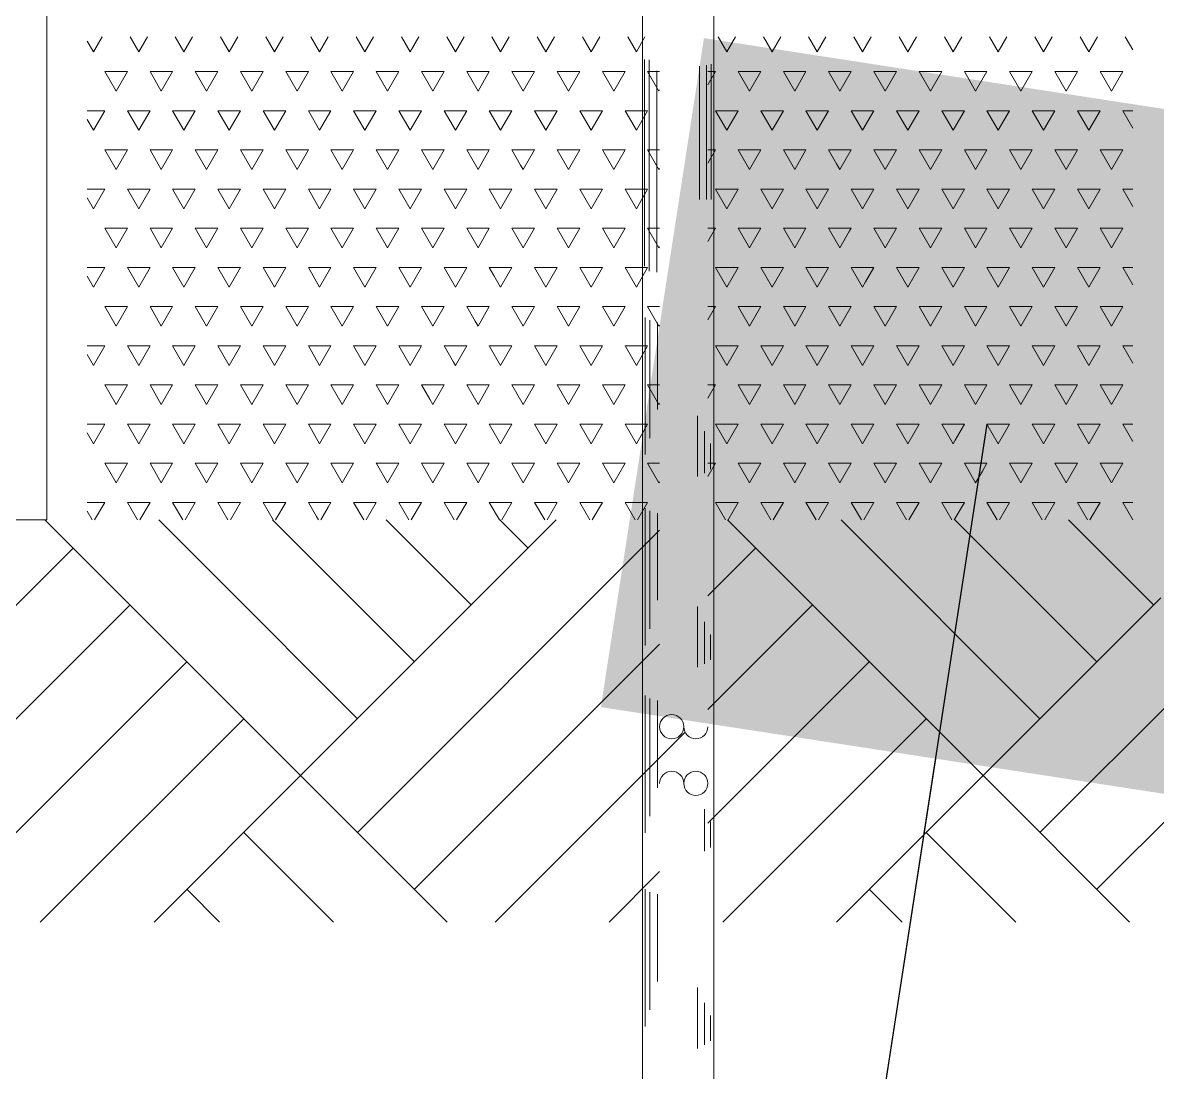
# Model space of a CAD drawing. Header units: inches. Extents: x -7660 to 802, y -193 to 3.
# Drawn here: x 676.522 to 678.198, y -93.196 to -91.646 of the extents above; entities that cross this region are included whole.
import ezdxf

# ---------------------------------------------------------------- set-up
doc = ezdxf.new("R2010")
doc.units = ezdxf.units.IN
doc.header["$MEASUREMENT"] = 0
for name, color, linetype in [('A-ALVIS', 1, 'Continuous'), ('A_DETALHES', 7, 'Continuous'), ('C01', 1, 'Continuous'), ('COTAS', 8, 'Continuous')]:
    doc.layers.add(name, color=color, linetype=linetype)
doc.layers.add('A-CONCOR', color=150, linetype='Continuous', lineweight=50)
doc.styles.get("Standard").update_dxf_attribs({"font": 'arial.ttf'})
doc.dimstyles.new('75', dxfattribs={"dimscale": 150, "dimtxt": 2.5, "dimasz": 2.5, "dimexe": 1.25, "dimexo": 0.625, "dimtad": 1, "dimtxsty": 'Standard', "dimcen": 2.5, "dimadec": 0, "dimazin": 0, "dimtfac": 1, "dimtmove": 0, "dimatfit": 3, "dimfxl": 30, "dimfxlon": 1, "dimarcsym": 0})
doc.dimstyles.new('ISO-25', dxfattribs={"dimtxt": 2.5, "dimasz": 2.5, "dimexe": 1.25, "dimexo": 0.625, "dimtad": 1, "dimtxsty": 'Standard', "dimcen": 2.5, "dimadec": 0, "dimazin": 0, "dimtfac": 1, "dimtmove": 0, "dimatfit": 3, "dimfxl": 1, "dimarcsym": 0})

msp = doc.modelspace()

# ---------------------------------------------------------------- linework, layer by layer
at = {"layer": 'A-ALVIS', "lineweight": 5}
for centre in [(677.48108, -92.68556), (677.51672, -92.76931)]:
    msp.add_circle(centre, 0.01782, dxfattribs=at)
for centre, start, end in [((677.51672, -92.68556), 180, 0), ((677.48108, -92.76931), 0, 180)]:
    msp.add_arc(centre, 0.01782, start, end, dxfattribs=at)
at = {"layer": 'A-CONCOR', "lineweight": 5}
for p, q in [((676.55824, -89.29955), (676.55824, -92.38023)), ((676.55824, -92.38023), (676.49884, -92.38023))]:
    msp.add_line(p, q, dxfattribs=at)
at = {"layer": 'A_DETALHES', "color": 3, "lineweight": 5}
for p, q in [((677.43819, -91.41686), (677.43819, -93.58878)), ((677.54319, -91.62441), (677.54318, -93.58878))]:
    msp.add_line(p, q, dxfattribs=at)
at = {"layer": 'A_DETALHES', "color": 1, "lineweight": 5}
for p, q in [((677.44105, -91.6997), (677.44105, -92.00519)), ((677.44773, -91.70018), (677.44773, -92.01274)), ((677.53938, -91.7069), (677.53938, -91.90651)), ((677.45917, -91.71688), (677.45917, -92.01399)), ((677.52221, -91.70992), (677.52221, -91.90651)), ((677.5327, -91.70829), (677.5327, -91.90651)), ((677.442, -92.08098), (677.442, -92.28368)), ((677.44868, -92.08504), (677.44868, -92.25912)), ((677.46013, -92.08828), (677.46013, -92.21702)), ((677.442, -92.36286), (677.442, -92.56556)), ((677.44868, -92.36692), (677.44868, -92.541)), ((677.46013, -92.37017), (677.46013, -92.4989)), ((677.51929, -92.5082), (677.51929, -92.59789)), ((677.52978, -92.53079), (677.52978, -92.59279)), ((677.53837, -92.54926), (677.53837, -92.587)), ((677.442, -92.63975), (677.442, -92.84244)), ((677.44868, -92.64381), (677.44868, -92.81788)), ((677.46013, -92.64705), (677.46013, -92.77578)), ((677.52978, -92.80767), (677.52978, -92.86968)), ((677.53837, -92.82615), (677.53837, -92.86388)), ((677.442, -92.92579), (677.442, -93.12848)), ((677.44868, -92.92984), (677.44868, -93.10392)), ((677.46013, -92.93309), (677.46013, -93.06182)), ((677.51929, -93.07113), (677.51929, -93.16081)), ((677.52978, -93.09371), (677.52978, -93.15572)), ((677.53837, -93.11219), (677.53837, -93.14992))]:
    msp.add_line(p, q, dxfattribs=at)
at = {"layer": 'C01', "lineweight": 5}
for p, q in [((676.62696, -91.68881), (676.61764, -91.67266)), ((676.62696, -91.68881), (676.63975, -91.66665)), ((676.69379, -91.68881), (676.681, -91.66665)), ((676.69379, -91.68881), (676.70658, -91.66665)), ((676.76061, -91.68881), (676.74782, -91.66665)), ((676.76061, -91.68881), (676.7734, -91.66665)), ((676.82744, -91.68881), (676.81465, -91.66665)), ((676.82744, -91.68881), (676.84023, -91.66665)), ((676.89426, -91.68881), (676.88147, -91.66665)), ((676.89426, -91.68881), (676.90705, -91.66665)), ((676.96109, -91.68881), (676.9483, -91.66665)), ((676.96109, -91.68881), (676.97388, -91.66665)), ((677.02791, -91.68881), (677.01512, -91.66665)), ((677.02791, -91.68881), (677.0407, -91.66665)), ((677.09474, -91.68881), (677.08195, -91.66665)), ((677.09474, -91.68881), (677.10753, -91.66665)), ((677.16156, -91.68881), (677.14877, -91.66665)), ((677.16156, -91.68881), (677.17435, -91.66665)), ((677.22839, -91.68881), (677.2156, -91.66665)), ((677.22839, -91.68881), (677.24118, -91.66665)), ((677.29521, -91.68881), (677.28242, -91.66665)), ((677.29521, -91.68881), (677.308, -91.66665)), ((677.36204, -91.68881), (677.34925, -91.66665)), ((677.36204, -91.68881), (677.37483, -91.66665)), ((677.42886, -91.68881), (677.41607, -91.66665)), ((677.42886, -91.68881), (677.44165, -91.66665)), ((677.56251, -91.68881), (677.54972, -91.66665)), ((677.56251, -91.68881), (677.5753, -91.66665)), ((677.62934, -91.68881), (677.61655, -91.66665)), ((677.62934, -91.68881), (677.64213, -91.66665)), ((677.69616, -91.68881), (677.68337, -91.66665)), ((677.69616, -91.68881), (677.70895, -91.66665)), ((677.76299, -91.68881), (677.7502, -91.66665)), ((677.76299, -91.68881), (677.77578, -91.66665)), ((677.82981, -91.68881), (677.81702, -91.66665)), ((677.82981, -91.68881), (677.8426, -91.66665)), ((677.89664, -91.68881), (677.88385, -91.66665)), ((677.89664, -91.68881), (677.90943, -91.66665)), ((677.96346, -91.68881), (677.95067, -91.66665)), ((677.96346, -91.68881), (677.97625, -91.66665)), ((678.03029, -91.68881), (678.0175, -91.66665)), ((678.03029, -91.68881), (678.04308, -91.66665)), ((678.09711, -91.68881), (678.08432, -91.66665)), ((678.09711, -91.68881), (678.1099, -91.66665)), ((678.16204, -91.68552), (678.15115, -91.66665)), ((676.64367, -91.71774), (676.67708, -91.71774)), ((676.66038, -91.74668), (676.64367, -91.71774)), ((676.66038, -91.74668), (676.67708, -91.71774)), ((676.7272, -91.74668), (676.7105, -91.71774)), ((676.7105, -91.71774), (676.74391, -91.71774)), ((676.7272, -91.74668), (676.74391, -91.71774)), ((676.77732, -91.71774), (676.81073, -91.71774)), ((676.79403, -91.74668), (676.77732, -91.71774)), ((676.79403, -91.74668), (676.81073, -91.71774)), ((676.86085, -91.74668), (676.84415, -91.71774)), ((676.84415, -91.71774), (676.87756, -91.71774)), ((676.86085, -91.74668), (676.87756, -91.71774)), ((676.91097, -91.71774), (676.94438, -91.71774)), ((676.92768, -91.74668), (676.91097, -91.71774)), ((676.92768, -91.74668), (676.94438, -91.71774)), ((676.9778, -91.71774), (677.01121, -91.71774)), ((676.9945, -91.74668), (676.9778, -91.71774)), ((676.9945, -91.74668), (677.01121, -91.71774)), ((677.04462, -91.71774), (677.07803, -91.71774)), ((677.06133, -91.74668), (677.04462, -91.71774)), ((677.06133, -91.74668), (677.07803, -91.71774)), ((677.11145, -91.71774), (677.14486, -91.71774)), ((677.12815, -91.74668), (677.11145, -91.71774)), ((677.12815, -91.74668), (677.14486, -91.71774)), ((677.17827, -91.71774), (677.21168, -91.71774)), ((677.19498, -91.74668), (677.17827, -91.71774)), ((677.19498, -91.74668), (677.21168, -91.71774)), ((677.2451, -91.71774), (677.27851, -91.71774)), ((677.2618, -91.74668), (677.2451, -91.71774)), ((677.2618, -91.74668), (677.27851, -91.71774)), ((677.31192, -91.71774), (677.34533, -91.71774)), ((677.32863, -91.74668), (677.31192, -91.71774)), ((677.32863, -91.74668), (677.34533, -91.71774)), ((677.37875, -91.71774), (677.41216, -91.71774)), ((677.39545, -91.74668), (677.37875, -91.71774)), ((677.39545, -91.74668), (677.41216, -91.71774)), ((677.44557, -91.71774), (677.46326, -91.71774)), ((677.46228, -91.74668), (677.44557, -91.71774)), ((677.53454, -91.71774), (677.54581, -91.71774)), ((677.53454, -91.73726), (677.54581, -91.71774)), ((677.59593, -91.74668), (677.57922, -91.71774)), ((677.57922, -91.71774), (677.61263, -91.71774)), ((677.59593, -91.74668), (677.61263, -91.71774)), ((677.64605, -91.71774), (677.67946, -91.71774)), ((677.66275, -91.74668), (677.64605, -91.71774)), ((677.66275, -91.74668), (677.67946, -91.71774)), ((677.72958, -91.74668), (677.71287, -91.71774)), ((677.71287, -91.71774), (677.74628, -91.71774)), ((677.72958, -91.74668), (677.74628, -91.71774)), ((677.7797, -91.71774), (677.81311, -91.71774)), ((677.7964, -91.74668), (677.7797, -91.71774)), ((677.7964, -91.74668), (677.81311, -91.71774)), ((677.84652, -91.71774), (677.87993, -91.71774)), ((677.86323, -91.74668), (677.84652, -91.71774)), ((677.86323, -91.74668), (677.87993, -91.71774)), ((677.91335, -91.71774), (677.94676, -91.71774)), ((677.93005, -91.74668), (677.91335, -91.71774)), ((677.93005, -91.74668), (677.94676, -91.71774)), ((677.98017, -91.71774), (678.01358, -91.71774)), ((677.99688, -91.74668), (677.98017, -91.71774)), ((677.99688, -91.74668), (678.01358, -91.71774)), ((678.047, -91.71774), (678.08041, -91.71774)), ((678.0637, -91.74668), (678.047, -91.71774)), ((678.0637, -91.74668), (678.08041, -91.71774)), ((678.11382, -91.71774), (678.14723, -91.71774)), ((678.13053, -91.74668), (678.11382, -91.71774)), ((678.13053, -91.74668), (678.14723, -91.71774)), ((677.46228, -91.74668), (677.46326, -91.74497)), ((676.61764, -91.77561), (676.64367, -91.77561)), ((676.62696, -91.80455), (676.61764, -91.7884)), ((676.62696, -91.80455), (676.64367, -91.77561)), ((676.67708, -91.77561), (676.7105, -91.77561)), ((676.69379, -91.80455), (676.67708, -91.77561)), ((676.69379, -91.80455), (676.7105, -91.77561)), ((676.74391, -91.77561), (676.77732, -91.77561)), ((676.76061, -91.80455), (676.74391, -91.77561)), ((676.76061, -91.80455), (676.77732, -91.77561)), ((676.81073, -91.77561), (676.84415, -91.77561)), ((676.82744, -91.80455), (676.81073, -91.77561)), ((676.82744, -91.80455), (676.84415, -91.77561)), ((676.87756, -91.77561), (676.91097, -91.77561)), ((676.89426, -91.80455), (676.87756, -91.77561)), ((676.89426, -91.80455), (676.91097, -91.77561)), ((676.94438, -91.77561), (676.9778, -91.77561)), ((676.96109, -91.80455), (676.94438, -91.77561)), ((676.96109, -91.80455), (676.9778, -91.77561)), ((677.01121, -91.77561), (677.04462, -91.77561)), ((677.02791, -91.80455), (677.01121, -91.77561)), ((677.02791, -91.80455), (677.04462, -91.77561)), ((677.07803, -91.77561), (677.11145, -91.77561)), ((677.09474, -91.80455), (677.07803, -91.77561)), ((677.09474, -91.80455), (677.11145, -91.77561)), ((677.14486, -91.77561), (677.17827, -91.77561)), ((677.16156, -91.80455), (677.14486, -91.77561)), ((677.16156, -91.80455), (677.17827, -91.77561)), ((677.22839, -91.80455), (677.21168, -91.77561)), ((677.21168, -91.77561), (677.2451, -91.77561)), ((677.22839, -91.80455), (677.2451, -91.77561)), ((677.27851, -91.77561), (677.31192, -91.77561)), ((677.29521, -91.80455), (677.27851, -91.77561)), ((677.29521, -91.80455), (677.31192, -91.77561)), ((677.34533, -91.77561), (677.37875, -91.77561)), ((677.36204, -91.80455), (677.34533, -91.77561)), ((677.36204, -91.80455), (677.37875, -91.77561)), ((677.41216, -91.77561), (677.44557, -91.77561)), ((677.42886, -91.80455), (677.41216, -91.77561)), ((677.42886, -91.80455), (677.44557, -91.77561)), ((677.54581, -91.77561), (677.57922, -91.77561)), ((677.56251, -91.80455), (677.54581, -91.77561)), ((677.56251, -91.80455), (677.57922, -91.77561)), ((677.61263, -91.77561), (677.64605, -91.77561)), ((677.62934, -91.80455), (677.61263, -91.77561)), ((677.62934, -91.80455), (677.64605, -91.77561)), ((677.67946, -91.77561), (677.71287, -91.77561)), ((677.69616, -91.80455), (677.67946, -91.77561)), ((677.69616, -91.80455), (677.71287, -91.77561)), ((677.74628, -91.77561), (677.7797, -91.77561)), ((677.76299, -91.80455), (677.74628, -91.77561)), ((677.76299, -91.80455), (677.7797, -91.77561)), ((677.82981, -91.80455), (677.81311, -91.77561)), ((677.81311, -91.77561), (677.84652, -91.77561)), ((677.82981, -91.80455), (677.84652, -91.77561)), ((677.87993, -91.77561), (677.91335, -91.77561)), ((677.89664, -91.80455), (677.87993, -91.77561)), ((677.89664, -91.80455), (677.91335, -91.77561)), ((677.94676, -91.77561), (677.98017, -91.77561)), ((677.96346, -91.80455), (677.94676, -91.77561)), ((677.96346, -91.80455), (677.98017, -91.77561)), ((678.01358, -91.77561), (678.047, -91.77561)), ((678.03029, -91.80455), (678.01358, -91.77561)), ((678.03029, -91.80455), (678.047, -91.77561)), ((678.08041, -91.77561), (678.11382, -91.77561)), ((678.09711, -91.80455), (678.08041, -91.77561)), ((678.09711, -91.80455), (678.11382, -91.77561)), ((678.14723, -91.77561), (678.16204, -91.77561)), ((678.16204, -91.80126), (678.14723, -91.77561)), ((676.64367, -91.83349), (676.67708, -91.83349)), ((676.66038, -91.86242), (676.64367, -91.83349)), ((676.66038, -91.86242), (676.67708, -91.83349)), ((676.7272, -91.86242), (676.7105, -91.83349)), ((676.7105, -91.83349), (676.74391, -91.83349)), ((676.7272, -91.86242), (676.74391, -91.83349)), ((676.77732, -91.83349), (676.81073, -91.83349)), ((676.79403, -91.86242), (676.77732, -91.83349)), ((676.79403, -91.86242), (676.81073, -91.83349)), ((676.86085, -91.86242), (676.84415, -91.83349)), ((676.84415, -91.83349), (676.87756, -91.83349)), ((676.86085, -91.86242), (676.87756, -91.83349)), ((676.91097, -91.83349), (676.94438, -91.83349)), ((676.92768, -91.86242), (676.91097, -91.83349)), ((676.92768, -91.86242), (676.94438, -91.83349)), ((676.9778, -91.83349), (677.01121, -91.83349)), ((676.9945, -91.86242), (676.9778, -91.83349)), ((676.9945, -91.86242), (677.01121, -91.83349)), ((677.04462, -91.83349), (677.07803, -91.83349)), ((677.06133, -91.86242), (677.04462, -91.83349)), ((677.06133, -91.86242), (677.07803, -91.83349)), ((677.11145, -91.83349), (677.14486, -91.83349)), ((677.12815, -91.86242), (677.11145, -91.83349)), ((677.12815, -91.86242), (677.14486, -91.83349)), ((677.17827, -91.83349), (677.21168, -91.83349)), ((677.19498, -91.86242), (677.17827, -91.83349)), ((677.19498, -91.86242), (677.21168, -91.83349)), ((677.2451, -91.83349), (677.27851, -91.83349)), ((677.258, -91.85584), (677.2451, -91.83349)), ((677.2618, -91.86242), (677.27851, -91.83349)), ((677.31192, -91.83349), (677.34533, -91.83349)), ((677.32863, -91.86242), (677.31192, -91.83349)), ((677.32863, -91.86242), (677.34533, -91.83349)), ((677.37875, -91.83349), (677.41216, -91.83349)), ((677.39545, -91.86242), (677.37875, -91.83349)), ((677.39545, -91.86242), (677.41216, -91.83349)), ((677.44557, -91.83349), (677.46326, -91.83349)), ((677.46228, -91.86242), (677.44557, -91.83349)), ((677.53454, -91.83349), (677.54581, -91.83349)), ((677.53454, -91.853), (677.54581, -91.83349)), ((677.59593, -91.86242), (677.57922, -91.83349)), ((677.57922, -91.83349), (677.61263, -91.83349)), ((677.59593, -91.86242), (677.61263, -91.83349)), ((677.64605, -91.83349), (677.67946, -91.83349)), ((677.66275, -91.86242), (677.64605, -91.83349)), ((677.66275, -91.86242), (677.67946, -91.83349)), ((677.71287, -91.83349), (677.74628, -91.83349)), ((677.72463, -91.85385), (677.71287, -91.83349)), ((677.72958, -91.86242), (677.74628, -91.83349)), ((677.7797, -91.83349), (677.81311, -91.83349)), ((677.7964, -91.86242), (677.7797, -91.83349)), ((677.7964, -91.86242), (677.81311, -91.83349)), ((677.84652, -91.83349), (677.87993, -91.83349)), ((677.86323, -91.86242), (677.84652, -91.83349)), ((677.86323, -91.86242), (677.87993, -91.83349)), ((677.91335, -91.83349), (677.94676, -91.83349)), ((677.93005, -91.86242), (677.91335, -91.83349)), ((677.93005, -91.86242), (677.94676, -91.83349)), ((677.98017, -91.83349), (678.01358, -91.83349)), ((677.99688, -91.86242), (677.98017, -91.83349)), ((677.99688, -91.86242), (678.01358, -91.83349)), ((678.047, -91.83349), (678.08041, -91.83349)), ((678.0637, -91.86242), (678.047, -91.83349)), ((678.0637, -91.86242), (678.08041, -91.83349)), ((678.11382, -91.83349), (678.14723, -91.83349)), ((678.13053, -91.86242), (678.11382, -91.83349)), ((678.13053, -91.86242), (678.14723, -91.83349)), ((677.2618, -91.86242), (677.258, -91.85584)), ((677.72958, -91.86242), (677.72463, -91.85385)), ((677.46228, -91.86242), (677.46326, -91.86072)), ((676.61764, -91.89136), (676.64367, -91.89136)), ((676.62696, -91.92029), (676.64367, -91.89136)), ((676.67708, -91.89136), (676.7105, -91.89136)), ((676.69379, -91.92029), (676.67708, -91.89136)), ((676.69379, -91.92029), (676.7105, -91.89136)), ((676.74391, -91.89136), (676.77732, -91.89136)), ((676.76061, -91.92029), (676.74391, -91.89136)), ((676.76061, -91.92029), (676.77732, -91.89136)), ((676.81073, -91.89136), (676.84415, -91.89136)), ((676.82744, -91.92029), (676.81073, -91.89136)), ((676.82744, -91.92029), (676.84415, -91.89136)), ((676.87756, -91.89136), (676.91097, -91.89136)), ((676.89426, -91.92029), (676.87756, -91.89136)), ((676.89426, -91.92029), (676.91097, -91.89136)), ((676.94438, -91.89136), (676.9778, -91.89136)), ((676.96109, -91.92029), (676.94438, -91.89136)), ((676.96109, -91.92029), (676.9778, -91.89136)), ((677.01121, -91.89136), (677.04462, -91.89136)), ((677.02791, -91.92029), (677.01121, -91.89136)), ((677.02791, -91.92029), (677.04462, -91.89136)), ((677.07803, -91.89136), (677.11145, -91.89136)), ((677.09474, -91.92029), (677.07803, -91.89136)), ((677.09474, -91.92029), (677.11145, -91.89136)), ((677.14486, -91.89136), (677.17827, -91.89136)), ((677.16156, -91.92029), (677.14486, -91.89136)), ((677.16156, -91.92029), (677.17827, -91.89136)), ((677.22839, -91.92029), (677.21168, -91.89136)), ((677.21168, -91.89136), (677.2451, -91.89136)), ((677.22839, -91.92029), (677.2451, -91.89136)), ((677.27851, -91.89136), (677.31192, -91.89136)), ((677.29521, -91.92029), (677.27851, -91.89136)), ((677.29521, -91.92029), (677.31192, -91.89136)), ((677.34533, -91.89136), (677.37875, -91.89136)), ((677.36204, -91.92029), (677.34533, -91.89136)), ((677.36204, -91.92029), (677.37875, -91.89136)), ((677.41216, -91.89136), (677.44557, -91.89136)), ((677.42886, -91.92029), (677.41216, -91.89136)), ((677.42886, -91.92029), (677.44557, -91.89136)), ((677.54581, -91.89136), (677.57922, -91.89136)), ((677.56251, -91.92029), (677.54581, -91.89136)), ((677.56251, -91.92029), (677.57922, -91.89136)), ((677.61263, -91.89136), (677.64605, -91.89136)), ((677.62934, -91.92029), (677.61263, -91.89136)), ((677.62934, -91.92029), (677.64605, -91.89136)), ((677.67946, -91.89136), (677.71287, -91.89136)), ((677.69616, -91.92029), (677.67946, -91.89136)), ((677.69616, -91.92029), (677.71287, -91.89136)), ((677.74628, -91.89136), (677.7797, -91.89136)), ((677.76299, -91.92029), (677.74628, -91.89136)), ((677.76299, -91.92029), (677.7797, -91.89136)), ((677.82981, -91.92029), (677.81311, -91.89136)), ((677.81311, -91.89136), (677.84652, -91.89136)), ((677.82981, -91.92029), (677.84652, -91.89136)), ((677.87993, -91.89136), (677.91335, -91.89136)), ((677.89664, -91.92029), (677.87993, -91.89136)), ((677.89664, -91.92029), (677.91335, -91.89136)), ((677.94676, -91.89136), (677.98017, -91.89136)), ((677.96346, -91.92029), (677.94676, -91.89136)), ((677.96346, -91.92029), (677.98017, -91.89136)), ((678.01358, -91.89136), (678.047, -91.89136)), ((678.03029, -91.92029), (678.01358, -91.89136)), ((678.03029, -91.92029), (678.047, -91.89136)), ((678.08041, -91.89136), (678.11382, -91.89136)), ((678.09711, -91.92029), (678.08041, -91.89136)), ((678.09711, -91.92029), (678.11382, -91.89136)), ((678.14723, -91.89136), (678.16204, -91.89136)), ((678.16204, -91.917), (678.14723, -91.89136)), ((676.62696, -91.92029), (676.61764, -91.90414)), ((676.64367, -91.94923), (676.67708, -91.94923)), ((676.66038, -91.97817), (676.64367, -91.94923)), ((676.66038, -91.97817), (676.67708, -91.94923)), ((676.7272, -91.97817), (676.7105, -91.94923)), ((676.7105, -91.94923), (676.74391, -91.94923)), ((676.7272, -91.97817), (676.74391, -91.94923)), ((676.77732, -91.94923), (676.81073, -91.94923)), ((676.79403, -91.97817), (676.77732, -91.94923)), ((676.79403, -91.97817), (676.81073, -91.94923)), ((676.86085, -91.97817), (676.84415, -91.94923)), ((676.84415, -91.94923), (676.87756, -91.94923)), ((676.86085, -91.97817), (676.87756, -91.94923)), ((676.91097, -91.94923), (676.94438, -91.94923)), ((676.92768, -91.97817), (676.91097, -91.94923)), ((676.92768, -91.97817), (676.94438, -91.94923)), ((676.9778, -91.94923), (677.01121, -91.94923)), ((676.9945, -91.97817), (676.9778, -91.94923)), ((676.9945, -91.97817), (677.01121, -91.94923)), ((677.04462, -91.94923), (677.07803, -91.94923)), ((677.06133, -91.97817), (677.04462, -91.94923)), ((677.06133, -91.97817), (677.07803, -91.94923)), ((677.11145, -91.94923), (677.14486, -91.94923)), ((677.12815, -91.97817), (677.11145, -91.94923)), ((677.12815, -91.97817), (677.14486, -91.94923)), ((677.17827, -91.94923), (677.21168, -91.94923)), ((677.19498, -91.97817), (677.17827, -91.94923)), ((677.19498, -91.97817), (677.21168, -91.94923)), ((677.2451, -91.94923), (677.27851, -91.94923)), ((677.2618, -91.97817), (677.2451, -91.94923)), ((677.2618, -91.97817), (677.27851, -91.94923)), ((677.31192, -91.94923), (677.34533, -91.94923)), ((677.32863, -91.97817), (677.31192, -91.94923)), ((677.32863, -91.97817), (677.34533, -91.94923)), ((677.37875, -91.94923), (677.41216, -91.94923)), ((677.39545, -91.97817), (677.37875, -91.94923)), ((677.39545, -91.97817), (677.41216, -91.94923)), ((677.44557, -91.94923), (677.46326, -91.94923)), ((677.46228, -91.97817), (677.44557, -91.94923)), ((677.53454, -91.94923), (677.54581, -91.94923)), ((677.53454, -91.96875), (677.54581, -91.94923)), ((677.59593, -91.97817), (677.57922, -91.94923)), ((677.57922, -91.94923), (677.61263, -91.94923)), ((677.59593, -91.97817), (677.61263, -91.94923)), ((677.64605, -91.94923), (677.67946, -91.94923)), ((677.66275, -91.97817), (677.64605, -91.94923)), ((677.66275, -91.97817), (677.67946, -91.94923)), ((677.71287, -91.94923), (677.74628, -91.94923)), ((677.72958, -91.97817), (677.71287, -91.94923)), ((677.72958, -91.97817), (677.74396, -91.95326)), ((677.74396, -91.95326), (677.74628, -91.94923)), ((677.7797, -91.94923), (677.81311, -91.94923)), ((677.7964, -91.97817), (677.7797, -91.94923)), ((677.7964, -91.97817), (677.81311, -91.94923)), ((677.84652, -91.94923), (677.87993, -91.94923)), ((677.86323, -91.97817), (677.84652, -91.94923)), ((677.86323, -91.97817), (677.87993, -91.94923)), ((677.91335, -91.94923), (677.94676, -91.94923)), ((677.93005, -91.97817), (677.91335, -91.94923)), ((677.93005, -91.97817), (677.94676, -91.94923)), ((677.98017, -91.94923), (678.01358, -91.94923)), ((677.99688, -91.97817), (677.98017, -91.94923)), ((677.99688, -91.97817), (678.01358, -91.94923)), ((678.047, -91.94923), (678.08041, -91.94923)), ((678.0637, -91.97817), (678.047, -91.94923)), ((678.0637, -91.97817), (678.08041, -91.94923)), ((678.11382, -91.94923), (678.14723, -91.94923)), ((678.13053, -91.97817), (678.11382, -91.94923)), ((678.13053, -91.97817), (678.14723, -91.94923)), ((677.46228, -91.97817), (677.46326, -91.97646)), ((676.61764, -92.0071), (676.64367, -92.0071)), ((676.62696, -92.03604), (676.64367, -92.0071)), ((676.67708, -92.0071), (676.7105, -92.0071)), ((676.69379, -92.03604), (676.67708, -92.0071)), ((676.69379, -92.03604), (676.7105, -92.0071)), ((676.74391, -92.0071), (676.77732, -92.0071)), ((676.76061, -92.03604), (676.74391, -92.0071)), ((676.76061, -92.03604), (676.77732, -92.0071)), ((676.81073, -92.0071), (676.84415, -92.0071)), ((676.82744, -92.03604), (676.81073, -92.0071)), ((676.82744, -92.03604), (676.84415, -92.0071)), ((676.87756, -92.0071), (676.91097, -92.0071)), ((676.89426, -92.03604), (676.87756, -92.0071)), ((676.89426, -92.03604), (676.91097, -92.0071)), ((676.94438, -92.0071), (676.9778, -92.0071)), ((676.96109, -92.03604), (676.94438, -92.0071)), ((676.96109, -92.03604), (676.9778, -92.0071)), ((677.01121, -92.0071), (677.04462, -92.0071)), ((677.02791, -92.03604), (677.01121, -92.0071)), ((677.02791, -92.03604), (677.04462, -92.0071)), ((677.07803, -92.0071), (677.11145, -92.0071)), ((677.09474, -92.03604), (677.07803, -92.0071)), ((677.09474, -92.03604), (677.11145, -92.0071)), ((677.14486, -92.0071), (677.17827, -92.0071)), ((677.16156, -92.03604), (677.14486, -92.0071)), ((677.16156, -92.03604), (677.17827, -92.0071)), ((677.21168, -92.0071), (677.2451, -92.0071)), ((677.21857, -92.01904), (677.21168, -92.0071)), ((677.22839, -92.03604), (677.2451, -92.0071)), ((677.27851, -92.0071), (677.31192, -92.0071)), ((677.29521, -92.03604), (677.27851, -92.0071)), ((677.29521, -92.03604), (677.31192, -92.0071)), ((677.34533, -92.0071), (677.37875, -92.0071)), ((677.36204, -92.03604), (677.34533, -92.0071)), ((677.36204, -92.03604), (677.37875, -92.0071)), ((677.41216, -92.0071), (677.44557, -92.0071)), ((677.42886, -92.03604), (677.41216, -92.0071)), ((677.42886, -92.03604), (677.44557, -92.0071)), ((677.54581, -92.0071), (677.57922, -92.0071)), ((677.56251, -92.03604), (677.54581, -92.0071)), ((677.56251, -92.03604), (677.57922, -92.0071)), ((677.61263, -92.0071), (677.64605, -92.0071)), ((677.62934, -92.03604), (677.61263, -92.0071)), ((677.62934, -92.03604), (677.64605, -92.0071)), ((677.67946, -92.0071), (677.71287, -92.0071)), ((677.69616, -92.03604), (677.67946, -92.0071)), ((677.69616, -92.03604), (677.71287, -92.0071)), ((677.74628, -92.0071), (677.7797, -92.0071)), ((677.76299, -92.03604), (677.74628, -92.0071)), ((677.76739, -92.02842), (677.7797, -92.0071)), ((677.82981, -92.03604), (677.81311, -92.0071)), ((677.81311, -92.0071), (677.84652, -92.0071)), ((677.82981, -92.03604), (677.84652, -92.0071)), ((677.87993, -92.0071), (677.91335, -92.0071)), ((677.89664, -92.03604), (677.87993, -92.0071)), ((677.89664, -92.03604), (677.91335, -92.0071)), ((677.94676, -92.0071), (677.98017, -92.0071)), ((677.96346, -92.03604), (677.94676, -92.0071)), ((677.96346, -92.03604), (677.98017, -92.0071)), ((678.01358, -92.0071), (678.047, -92.0071)), ((678.03029, -92.03604), (678.01358, -92.0071)), ((678.03029, -92.03604), (678.047, -92.0071)), ((678.08041, -92.0071), (678.11382, -92.0071)), ((678.09711, -92.03604), (678.08041, -92.0071)), ((678.09711, -92.03604), (678.11382, -92.0071)), ((678.14723, -92.0071), (678.16204, -92.0071)), ((678.16204, -92.03275), (678.14723, -92.0071)), ((676.62696, -92.03604), (676.61764, -92.01989)), ((677.22839, -92.03604), (677.21857, -92.01904)), ((677.76299, -92.03604), (677.76739, -92.02842)), ((676.64367, -92.06498), (676.67708, -92.06498)), ((676.66038, -92.09391), (676.64367, -92.06498)), ((676.66038, -92.09391), (676.67708, -92.06497)), ((676.7272, -92.09391), (676.7105, -92.06498)), ((676.7105, -92.06498), (676.74391, -92.06498)), ((676.7272, -92.09391), (676.74391, -92.06497)), ((676.77732, -92.06498), (676.81073, -92.06498)), ((676.79403, -92.09391), (676.77732, -92.06498)), ((676.79403, -92.09391), (676.81073, -92.06497)), ((676.86085, -92.09391), (676.84415, -92.06498)), ((676.84415, -92.06498), (676.87756, -92.06498)), ((676.86085, -92.09391), (676.87756, -92.06497)), ((676.91097, -92.06498), (676.94438, -92.06498)), ((676.92768, -92.09391), (676.91097, -92.06498)), ((676.92768, -92.09391), (676.94438, -92.06497)), ((676.9778, -92.06498), (677.01121, -92.06498)), ((676.9945, -92.09391), (676.9778, -92.06498)), ((676.9945, -92.09391), (677.01121, -92.06497)), ((677.04462, -92.06498), (677.07803, -92.06498)), ((677.06133, -92.09391), (677.04462, -92.06498)), ((677.06133, -92.09391), (677.07803, -92.06497)), ((677.11145, -92.06498), (677.14486, -92.06498)), ((677.12815, -92.09391), (677.11145, -92.06498)), ((677.12815, -92.09391), (677.14486, -92.06497)), ((677.17827, -92.06498), (677.21168, -92.06498)), ((677.19065, -92.08642), (677.17827, -92.06498)), ((677.19498, -92.09391), (677.21168, -92.06497)), ((677.2451, -92.06498), (677.27851, -92.06498)), ((677.2618, -92.09391), (677.2451, -92.06498)), ((677.2618, -92.09391), (677.27851, -92.06497)), ((677.31192, -92.06498), (677.34533, -92.06498)), ((677.32863, -92.09391), (677.31192, -92.06498)), ((677.32863, -92.09391), (677.34533, -92.06497)), ((677.37875, -92.06498), (677.41216, -92.06498)), ((677.39545, -92.09391), (677.37875, -92.06498)), ((677.39545, -92.09391), (677.41216, -92.06497)), ((677.44557, -92.06498), (677.46326, -92.06498)), ((677.46228, -92.09391), (677.44557, -92.06498)), ((677.53454, -92.08449), (677.54581, -92.06497)), ((677.53454, -92.06498), (677.54581, -92.06498)), ((677.59593, -92.09391), (677.57922, -92.06498)), ((677.57922, -92.06498), (677.61263, -92.06498)), ((677.59593, -92.09391), (677.61263, -92.06497)), ((677.64605, -92.06498), (677.67946, -92.06498)), ((677.66275, -92.09391), (677.64605, -92.06498)), ((677.66275, -92.09391), (677.67946, -92.06497)), ((677.71287, -92.06498), (677.74628, -92.06498)), ((677.72958, -92.09391), (677.71287, -92.06498)), ((677.72958, -92.09391), (677.74628, -92.06497)), ((677.7797, -92.06498), (677.81311, -92.06498)), ((677.7964, -92.09391), (677.7797, -92.06498)), ((677.7964, -92.09391), (677.81311, -92.06497)), ((677.84652, -92.06498), (677.87993, -92.06498)), ((677.86323, -92.09391), (677.84652, -92.06498)), ((677.86323, -92.09391), (677.87993, -92.06497)), ((677.91335, -92.06498), (677.94676, -92.06498)), ((677.93005, -92.09391), (677.91335, -92.06498)), ((677.93005, -92.09391), (677.94676, -92.06497)), ((677.98017, -92.06498), (678.01358, -92.06498)), ((677.99688, -92.09391), (677.98017, -92.06498)), ((677.99688, -92.09391), (678.01358, -92.06497)), ((678.047, -92.06498), (678.08041, -92.06498)), ((678.0637, -92.09391), (678.047, -92.06498)), ((678.0637, -92.09391), (678.08041, -92.06497)), ((678.11382, -92.06498), (678.14723, -92.06498)), ((678.13053, -92.09391), (678.11382, -92.06498)), ((678.13053, -92.09391), (678.14723, -92.06497)), ((677.19498, -92.09391), (677.19065, -92.08642)), ((677.46228, -92.09391), (677.46326, -92.09221)), ((676.61764, -92.12285), (676.64367, -92.12285)), ((676.62696, -92.15178), (676.64367, -92.12285)), ((676.67708, -92.12285), (676.7105, -92.12285)), ((676.69379, -92.15178), (676.67708, -92.12285)), ((676.69379, -92.15178), (676.7105, -92.12285)), ((676.74391, -92.12285), (676.77732, -92.12285)), ((676.76061, -92.15178), (676.74391, -92.12285)), ((676.76061, -92.15178), (676.77732, -92.12285)), ((676.81073, -92.12285), (676.84415, -92.12285)), ((676.82744, -92.15178), (676.81073, -92.12285)), ((676.82744, -92.15178), (676.84415, -92.12285)), ((676.87756, -92.12285), (676.91097, -92.12285)), ((676.89426, -92.15178), (676.87756, -92.12285)), ((676.89426, -92.15178), (676.91097, -92.12285)), ((676.94438, -92.12285), (676.9778, -92.12285)), ((676.96109, -92.15178), (676.94438, -92.12285)), ((676.96109, -92.15178), (676.9778, -92.12285)), ((677.01121, -92.12285), (677.04462, -92.12285)), ((677.02791, -92.15178), (677.01121, -92.12285)), ((677.02791, -92.15178), (677.04462, -92.12285)), ((677.07803, -92.12285), (677.11145, -92.12285)), ((677.09474, -92.15178), (677.07803, -92.12285)), ((677.09474, -92.15178), (677.11145, -92.12285)), ((677.14486, -92.12285), (677.17827, -92.12285)), ((677.1588, -92.147), (677.14486, -92.12285)), ((677.16156, -92.15178), (677.17827, -92.12285)), ((677.22839, -92.15178), (677.21168, -92.12285)), ((677.21168, -92.12285), (677.2451, -92.12285)), ((677.22839, -92.15178), (677.2451, -92.12285)), ((677.27851, -92.12285), (677.31192, -92.12285)), ((677.29521, -92.15178), (677.27851, -92.12285)), ((677.29521, -92.15178), (677.31192, -92.12285)), ((677.34533, -92.12285), (677.37875, -92.12285)), ((677.36204, -92.15178), (677.34533, -92.12285)), ((677.36204, -92.15178), (677.37875, -92.12285)), ((677.41216, -92.12285), (677.44557, -92.12285)), ((677.42886, -92.15178), (677.41216, -92.12285)), ((677.42886, -92.15178), (677.44557, -92.12285)), ((677.54581, -92.12285), (677.57922, -92.12285)), ((677.56251, -92.15178), (677.54581, -92.12285)), ((677.56251, -92.15178), (677.57922, -92.12285)), ((677.61263, -92.12285), (677.64605, -92.12285)), ((677.62934, -92.15178), (677.61263, -92.12285)), ((677.62934, -92.15178), (677.64605, -92.12285)), ((677.67946, -92.12285), (677.71287, -92.12285)), ((677.69616, -92.15178), (677.67946, -92.12285)), ((677.69616, -92.15178), (677.71287, -92.12285)), ((677.74628, -92.12285), (677.7797, -92.12285)), ((677.76299, -92.15178), (677.74628, -92.12285)), ((677.76299, -92.15178), (677.7797, -92.12285)), ((677.82981, -92.15178), (677.81311, -92.12285)), ((677.81311, -92.12285), (677.84652, -92.12285)), ((677.82981, -92.15178), (677.84652, -92.12285)), ((677.87993, -92.12285), (677.91335, -92.12285)), ((677.89664, -92.15178), (677.87993, -92.12285)), ((677.89664, -92.15178), (677.91335, -92.12285)), ((677.94676, -92.12285), (677.98017, -92.12285)), ((677.96346, -92.15178), (677.94676, -92.12285)), ((677.96346, -92.15178), (677.98017, -92.12285)), ((678.01358, -92.12285), (678.047, -92.12285)), ((678.03029, -92.15178), (678.01358, -92.12285)), ((678.03029, -92.15178), (678.047, -92.12285)), ((678.08041, -92.12285), (678.11382, -92.12285)), ((678.09711, -92.15178), (678.08041, -92.12285)), ((678.09711, -92.15178), (678.11382, -92.12285)), ((678.14723, -92.12285), (678.16204, -92.12285)), ((678.16204, -92.14849), (678.14723, -92.12285)), ((676.62696, -92.15178), (676.61764, -92.13563)), ((677.16156, -92.15178), (677.1588, -92.147)), ((676.64367, -92.18072), (676.67708, -92.18072)), ((676.66038, -92.20966), (676.64367, -92.18072)), ((676.66038, -92.20965), (676.67708, -92.18072)), ((676.7272, -92.20966), (676.7105, -92.18072)), ((676.7105, -92.18072), (676.74391, -92.18072)), ((676.7272, -92.20965), (676.74391, -92.18072)), ((676.77732, -92.18072), (676.81073, -92.18072)), ((676.79403, -92.20966), (676.77732, -92.18072)), ((676.79403, -92.20965), (676.81073, -92.18072)), ((676.86085, -92.20966), (676.84415, -92.18072)), ((676.84415, -92.18072), (676.87756, -92.18072)), ((676.86085, -92.20965), (676.87756, -92.18072)), ((676.91097, -92.18072), (676.94438, -92.18072)), ((676.92768, -92.20966), (676.91097, -92.18072)), ((676.92768, -92.20965), (676.94438, -92.18072)), ((676.9778, -92.18072), (677.01121, -92.18072)), ((676.9945, -92.20966), (676.9778, -92.18072)), ((676.9945, -92.20965), (677.01121, -92.18072)), ((677.04462, -92.18072), (677.07803, -92.18072)), ((677.06133, -92.20966), (677.04462, -92.18072)), ((677.06133, -92.20965), (677.07803, -92.18072)), ((677.11145, -92.18072), (677.14486, -92.18072)), ((677.12363, -92.20182), (677.11145, -92.18072)), ((677.12815, -92.20965), (677.14486, -92.18072)), ((677.17827, -92.18072), (677.21168, -92.18072)), ((677.19498, -92.20966), (677.17827, -92.18072)), ((677.19498, -92.20965), (677.21168, -92.18072)), ((677.2451, -92.18072), (677.27851, -92.18072)), ((677.2618, -92.20966), (677.2451, -92.18072)), ((677.2618, -92.20965), (677.27851, -92.18072)), ((677.31192, -92.18072), (677.34533, -92.18072)), ((677.32863, -92.20966), (677.31192, -92.18072)), ((677.32863, -92.20965), (677.34533, -92.18072)), ((677.37875, -92.18072), (677.41216, -92.18072)), ((677.39545, -92.20966), (677.37875, -92.18072)), ((677.39545, -92.20965), (677.41216, -92.18072)), ((677.44557, -92.18072), (677.46326, -92.18072)), ((677.46228, -92.20966), (677.44557, -92.18072)), ((677.53454, -92.18072), (677.54581, -92.18072)), ((677.53454, -92.20023), (677.54581, -92.18072)), ((677.59593, -92.20966), (677.57922, -92.18072)), ((677.57922, -92.18072), (677.61263, -92.18072)), ((677.59593, -92.20965), (677.61263, -92.18072)), ((677.64605, -92.18072), (677.67946, -92.18072)), ((677.66275, -92.20966), (677.64605, -92.18072)), ((677.66275, -92.20965), (677.67946, -92.18072)), ((677.71287, -92.18072), (677.74628, -92.18072)), ((677.72958, -92.20966), (677.71287, -92.18072)), ((677.72958, -92.20965), (677.74628, -92.18072)), ((677.7797, -92.18072), (677.81311, -92.18072)), ((677.7964, -92.20966), (677.7797, -92.18072)), ((677.7964, -92.20965), (677.81311, -92.18072)), ((677.84652, -92.18072), (677.87993, -92.18072)), ((677.86323, -92.20966), (677.84652, -92.18072)), ((677.86323, -92.20965), (677.87993, -92.18072)), ((677.91335, -92.18072), (677.94676, -92.18072)), ((677.93005, -92.20966), (677.91335, -92.18072)), ((677.93005, -92.20965), (677.94676, -92.18072)), ((677.98017, -92.18072), (678.01358, -92.18072)), ((677.99688, -92.20966), (677.98017, -92.18072)), ((677.99688, -92.20965), (678.01358, -92.18072)), ((678.047, -92.18072), (678.08041, -92.18072)), ((678.0637, -92.20966), (678.047, -92.18072)), ((678.0637, -92.20965), (678.08041, -92.18072)), ((678.11382, -92.18072), (678.14723, -92.18072)), ((678.13053, -92.20966), (678.11382, -92.18072)), ((678.13053, -92.20965), (678.14723, -92.18072)), ((677.12815, -92.20966), (677.12363, -92.20182)), ((677.46228, -92.20965), (677.46326, -92.20795)), ((677.51929, -92.22632), (677.51929, -92.31601)), ((676.61764, -92.23859), (676.64367, -92.23859)), ((676.62696, -92.26753), (676.64367, -92.23859)), ((676.67708, -92.23859), (676.7105, -92.23859)), ((676.69379, -92.26753), (676.67708, -92.23859)), ((676.69379, -92.26753), (676.7105, -92.23859)), ((676.74391, -92.23859), (676.77732, -92.23859)), ((676.76061, -92.26753), (676.74391, -92.23859)), ((676.76061, -92.26753), (676.77732, -92.23859)), ((676.81073, -92.23859), (676.84415, -92.23859)), ((676.82744, -92.26753), (676.81073, -92.23859)), ((676.82744, -92.26753), (676.84415, -92.23859)), ((676.87756, -92.23859), (676.91097, -92.23859)), ((676.89426, -92.26753), (676.87756, -92.23859)), ((676.89426, -92.26753), (676.91097, -92.23859)), ((676.94438, -92.23859), (676.9778, -92.23859)), ((676.96109, -92.26753), (676.94438, -92.23859)), ((676.96109, -92.26753), (676.9778, -92.23859)), ((677.01121, -92.23859), (677.04462, -92.23859)), ((677.02791, -92.26753), (677.01121, -92.23859)), ((677.02791, -92.26753), (677.04462, -92.23859)), ((677.07803, -92.23859), (677.11145, -92.23859)), ((677.09474, -92.26753), (677.07803, -92.23859)), ((677.09474, -92.26753), (677.11145, -92.23859)), ((677.14486, -92.23859), (677.17827, -92.23859)), ((677.16156, -92.26753), (677.14486, -92.23859)), ((677.16156, -92.26753), (677.17827, -92.23859)), ((677.22839, -92.26753), (677.21168, -92.23859)), ((677.21168, -92.23859), (677.2451, -92.23859)), ((677.22839, -92.26753), (677.2451, -92.23859)), ((677.27851, -92.23859), (677.31192, -92.23859)), ((677.29521, -92.26753), (677.27851, -92.23859)), ((677.29521, -92.26753), (677.31192, -92.23859)), ((677.34533, -92.23859), (677.37875, -92.23859)), ((677.36204, -92.26753), (677.34533, -92.23859)), ((677.36204, -92.26753), (677.37875, -92.23859)), ((677.41216, -92.23859), (677.44557, -92.23859)), ((677.42886, -92.26753), (677.41216, -92.23859)), ((677.42886, -92.26753), (677.44557, -92.23859)), ((677.54581, -92.23859), (677.57922, -92.23859)), ((677.56251, -92.26753), (677.54581, -92.23859)), ((677.56251, -92.26753), (677.57922, -92.23859)), ((677.61263, -92.23859), (677.64605, -92.23859)), ((677.62934, -92.26753), (677.61263, -92.23859)), ((677.62934, -92.26753), (677.64605, -92.23859)), ((677.67946, -92.23859), (677.71287, -92.23859)), ((677.69616, -92.26753), (677.67946, -92.23859)), ((677.69616, -92.26753), (677.71287, -92.23859)), ((677.74628, -92.23859), (677.7797, -92.23859)), ((677.76299, -92.26753), (677.74628, -92.23859)), ((677.76299, -92.26753), (677.7797, -92.23859)), ((677.82981, -92.26753), (677.81311, -92.23859)), ((677.81311, -92.23859), (677.84652, -92.23859)), ((677.82981, -92.26753), (677.84652, -92.23859)), ((677.89664, -92.26753), (677.87993, -92.23859)), ((677.87993, -92.23859), (677.91335, -92.23859)), ((677.89978, -92.26209), (677.91335, -92.23859)), ((677.94676, -92.23859), (677.98017, -92.23859)), ((677.96346, -92.26753), (677.94676, -92.23859)), ((677.96346, -92.26753), (677.98017, -92.23859)), ((678.01358, -92.23859), (678.047, -92.23859)), ((678.03029, -92.26753), (678.01358, -92.23859)), ((678.03029, -92.26753), (678.047, -92.23859)), ((678.08041, -92.23859), (678.11382, -92.23859)), ((678.09711, -92.26753), (678.08041, -92.23859)), ((678.09711, -92.26753), (678.11382, -92.23859)), ((678.14723, -92.23859), (678.16204, -92.23859)), ((678.16204, -92.26424), (678.14723, -92.23859)), ((676.62696, -92.26753), (676.61764, -92.25138)), ((677.52978, -92.24891), (677.52978, -92.31091)), ((677.53837, -92.26738), (677.53837, -92.30511)), ((677.89664, -92.26753), (677.89978, -92.26209)), ((676.64367, -92.29646), (676.67708, -92.29646)), ((676.66038, -92.3254), (676.64367, -92.29646)), ((676.66038, -92.3254), (676.67708, -92.29646)), ((676.7272, -92.3254), (676.7105, -92.29646)), ((676.7105, -92.29646), (676.74391, -92.29646)), ((676.7272, -92.3254), (676.74391, -92.29646)), ((676.77732, -92.29646), (676.81073, -92.29646)), ((676.79403, -92.3254), (676.77732, -92.29646)), ((676.79403, -92.3254), (676.81073, -92.29646)), ((676.86085, -92.3254), (676.84415, -92.29646)), ((676.84415, -92.29646), (676.87756, -92.29646)), ((676.86085, -92.3254), (676.87756, -92.29646)), ((676.91097, -92.29646), (676.94438, -92.29646)), ((676.92768, -92.3254), (676.91097, -92.29646)), ((676.92768, -92.3254), (676.94438, -92.29646)), ((676.9778, -92.29646), (677.01121, -92.29646)), ((676.9945, -92.3254), (676.9778, -92.29646)), ((676.9945, -92.3254), (677.01121, -92.29646)), ((677.04462, -92.29646), (677.07803, -92.29646)), ((677.04484, -92.29685), (677.04462, -92.29646)), ((677.06133, -92.3254), (677.04484, -92.29685)), ((677.06133, -92.3254), (677.07803, -92.29646)), ((677.11145, -92.29646), (677.14486, -92.29646)), ((677.12815, -92.3254), (677.11145, -92.29646)), ((677.12815, -92.3254), (677.14486, -92.29646)), ((677.17827, -92.29646), (677.21168, -92.29646)), ((677.19498, -92.3254), (677.17827, -92.29646)), ((677.19498, -92.3254), (677.21168, -92.29646)), ((677.2451, -92.29646), (677.27851, -92.29646)), ((677.2618, -92.3254), (677.2451, -92.29646)), ((677.2618, -92.3254), (677.27851, -92.29646)), ((677.31192, -92.29646), (677.34533, -92.29646)), ((677.32863, -92.3254), (677.31192, -92.29646)), ((677.32863, -92.3254), (677.34533, -92.29646)), ((677.37875, -92.29646), (677.41216, -92.29646)), ((677.39545, -92.3254), (677.37875, -92.29646)), ((677.39545, -92.3254), (677.41216, -92.29646)), ((677.44557, -92.29646), (677.46326, -92.29646)), ((677.46228, -92.3254), (677.44557, -92.29646)), ((677.53454, -92.29646), (677.54581, -92.29646)), ((677.53454, -92.31598), (677.54581, -92.29646)), ((677.59593, -92.3254), (677.57922, -92.29646)), ((677.57922, -92.29646), (677.61263, -92.29646)), ((677.59593, -92.3254), (677.61263, -92.29646)), ((677.64605, -92.29646), (677.67946, -92.29646)), ((677.66275, -92.3254), (677.64605, -92.29646)), ((677.66275, -92.3254), (677.67946, -92.29646)), ((677.71287, -92.29646), (677.74628, -92.29646)), ((677.72958, -92.3254), (677.71287, -92.29646)), ((677.72958, -92.3254), (677.74628, -92.29646)), ((677.7797, -92.29646), (677.81311, -92.29646)), ((677.7964, -92.3254), (677.7797, -92.29646)), ((677.7964, -92.3254), (677.81311, -92.29646)), ((677.84652, -92.29646), (677.87993, -92.29646)), ((677.86323, -92.3254), (677.84652, -92.29646)), ((677.86323, -92.3254), (677.87993, -92.29646)), ((677.91335, -92.29646), (677.94676, -92.29646)), ((677.93005, -92.3254), (677.91335, -92.29646)), ((677.93005, -92.3254), (677.94001, -92.30815)), ((677.94001, -92.30815), (677.94676, -92.29646)), ((677.98017, -92.29646), (678.01358, -92.29646)), ((677.99688, -92.3254), (677.98017, -92.29646)), ((677.99688, -92.3254), (678.01358, -92.29646)), ((678.047, -92.29646), (678.08041, -92.29646)), ((678.0637, -92.3254), (678.047, -92.29646)), ((678.0637, -92.3254), (678.08041, -92.29646)), ((678.11382, -92.29646), (678.14723, -92.29646)), ((678.13053, -92.3254), (678.11382, -92.29646)), ((678.13053, -92.3254), (678.14723, -92.29646)), ((677.46228, -92.3254), (677.46326, -92.3237)), ((678.02499, -92.84179), (678.52902, -92.33776)), ((676.61764, -92.35434), (676.64367, -92.35434)), ((676.62872, -92.38023), (676.64367, -92.35434)), ((676.67708, -92.35434), (676.7105, -92.35434)), ((676.69203, -92.38023), (676.67708, -92.35434)), ((676.69555, -92.38023), (676.7105, -92.35434)), ((676.74391, -92.35434), (676.77732, -92.35434)), ((676.75886, -92.38023), (676.74391, -92.35434)), ((676.76237, -92.38023), (676.77732, -92.35434)), ((676.81073, -92.35434), (676.84415, -92.35434)), ((676.82568, -92.38023), (676.81073, -92.35434)), ((676.8292, -92.38023), (676.84415, -92.35434)), ((676.87756, -92.35434), (676.91097, -92.35434)), ((676.89251, -92.38023), (676.87756, -92.35434)), ((676.89602, -92.38023), (676.91097, -92.35434)), ((676.94438, -92.35434), (676.9778, -92.35434)), ((676.95627, -92.37492), (676.94438, -92.35434)), ((676.97375, -92.36135), (676.9778, -92.35434)), ((677.01121, -92.35434), (677.04462, -92.35434)), ((677.02616, -92.38023), (677.01121, -92.35434)), ((677.02967, -92.38023), (677.04462, -92.35434)), ((677.07803, -92.35434), (677.11145, -92.35434)), ((677.09298, -92.38023), (677.07803, -92.35434)), ((677.0965, -92.38023), (677.11145, -92.35434)), ((677.14486, -92.35434), (677.17827, -92.35434)), ((677.15981, -92.38023), (677.14486, -92.35434)), ((677.16332, -92.38023), (677.17827, -92.35434)), ((677.22663, -92.38023), (677.21168, -92.35434)), ((677.21168, -92.35434), (677.2451, -92.35434)), ((677.23015, -92.38023), (677.2451, -92.35434)), ((677.27851, -92.35434), (677.31192, -92.35434)), ((677.29346, -92.38023), (677.27851, -92.35434)), ((677.29697, -92.38023), (677.31192, -92.35434)), ((677.34533, -92.35434), (677.37875, -92.35434)), ((677.36028, -92.38023), (677.34533, -92.35434)), ((677.3638, -92.38023), (677.37875, -92.35434)), ((677.41216, -92.35434), (677.44557, -92.35434)), ((677.42711, -92.38023), (677.41216, -92.35434)), ((677.43062, -92.38023), (677.44557, -92.35434)), ((677.54581, -92.35434), (677.57922, -92.35434)), ((677.56076, -92.38023), (677.54581, -92.35434)), ((677.56427, -92.38023), (677.57922, -92.35434)), ((677.61263, -92.35434), (677.64605, -92.35434)), ((677.62758, -92.38023), (677.61263, -92.35434)), ((677.6311, -92.38023), (677.64605, -92.35434)), ((677.67946, -92.35434), (677.71287, -92.35434)), ((677.69441, -92.38023), (677.67946, -92.35434)), ((677.69792, -92.38023), (677.71287, -92.35434)), ((677.74628, -92.35434), (677.7797, -92.35434)), ((677.76123, -92.38023), (677.74628, -92.35434)), ((677.76475, -92.38023), (677.7797, -92.35434)), ((677.82806, -92.38023), (677.81311, -92.35434)), ((677.81311, -92.35434), (677.84652, -92.35434)), ((677.83157, -92.38023), (677.84652, -92.35434)), ((677.87993, -92.35434), (677.91335, -92.35434)), ((677.89488, -92.38023), (677.87993, -92.35434)), ((677.8984, -92.38023), (677.91335, -92.35434)), ((677.94676, -92.35434), (677.98017, -92.35434)), ((677.96171, -92.38023), (677.94676, -92.35434)), ((677.96522, -92.38023), (677.98017, -92.35434)), ((678.01358, -92.35434), (678.047, -92.35434)), ((678.02853, -92.38023), (678.01358, -92.35434)), ((678.03205, -92.38023), (678.047, -92.35434)), ((678.08041, -92.35434), (678.11382, -92.35434)), ((678.09536, -92.38023), (678.08041, -92.35434)), ((678.09887, -92.38023), (678.11382, -92.35434)), ((678.14723, -92.35434), (678.16204, -92.35434)), ((678.16204, -92.37998), (678.14723, -92.35434)), ((676.62521, -92.38023), (676.61764, -92.36712)), ((676.95933, -92.38023), (676.95627, -92.37492)), ((676.96285, -92.38023), (676.97375, -92.36135)), ((676.55538, -92.38023), (676.93294, -92.75779)), ((676.72338, -92.38023), (676.80655, -92.46339)), ((676.89139, -92.38023), (677.10094, -92.58978)), ((676.93294, -92.75779), (677.31049, -92.38023)), ((677.0594, -92.38023), (677.18495, -92.50577)), ((677.22741, -92.38023), (677.26895, -92.42177)), ((677.56343, -92.38023), (677.94099, -92.75779)), ((677.73144, -92.38023), (678.02499, -92.67378)), ((677.89944, -92.38023), (678.10899, -92.58978)), ((678.06745, -92.38023), (678.16258, -92.47535)), ((677.01694, -92.84179), (677.46326, -92.39547)), ((676.09289, -92.92579), (676.59692, -92.42177)), ((677.53454, -92.4922), (677.60497, -92.42177)), ((676.80655, -92.46339), (677.01694, -92.67378)), ((678.16258, -92.47535), (678.193, -92.50577)), ((677.72455, -92.97423), (678.20377, -92.49501)), ((676.21247, -92.97423), (676.67909, -92.5076)), ((676.67909, -92.5076), (676.68092, -92.50577)), ((677.53454, -92.66021), (677.68897, -92.50577)), ((677.10094, -92.92579), (677.46326, -92.56348)), ((678.10899, -92.92579), (678.47208, -92.56271)), ((676.38048, -92.97423), (676.76493, -92.58978)), ((677.53454, -92.82821), (677.77298, -92.58978)), ((676.54849, -92.97423), (676.84893, -92.67378)), ((677.55654, -92.97423), (677.85698, -92.67378)), ((677.22052, -92.97423), (677.50093, -92.69382)), ((676.71649, -92.97423), (676.93294, -92.75779)), ((676.93294, -92.75779), (677.14938, -92.97423)), ((677.94099, -92.75779), (678.15743, -92.97423)), ((676.84893, -92.84179), (676.98137, -92.97423)), ((677.85698, -92.84179), (677.98942, -92.97423)), ((677.38853, -92.97423), (677.46326, -92.89949)), ((676.76493, -92.92579), (676.81336, -92.97423)), ((677.77298, -92.92579), (677.82141, -92.97423))]:
    msp.add_line(p, q, dxfattribs=at)

# ---------------------------------------------------------------- leaders
at = {"layer": 'C01', "lineweight": 5, "ltscale": 0.35}
msp.add_leader([(679.05565, -91.30496), (678.72057, -94.62895), (675.453, -94.62895)], dimstyle='75', override={"dimgap": 0.625, "dimtad": 0}, dxfattribs=at)
at = {"layer": 'COTAS', "color": 1, "lineweight": 5}
msp.add_leader([(677.94676, -92.23859), (677.64791, -94.1792), (676.54605, -94.1792)], dimstyle='ISO-25', override={"dimasz": 1, "dimtad": 0, "dimldrblk": 'BoxFilled', "dimfxl": 30, "dimfxlon": 1}, dxfattribs=at)

doc.saveas('drawing.dxf')
